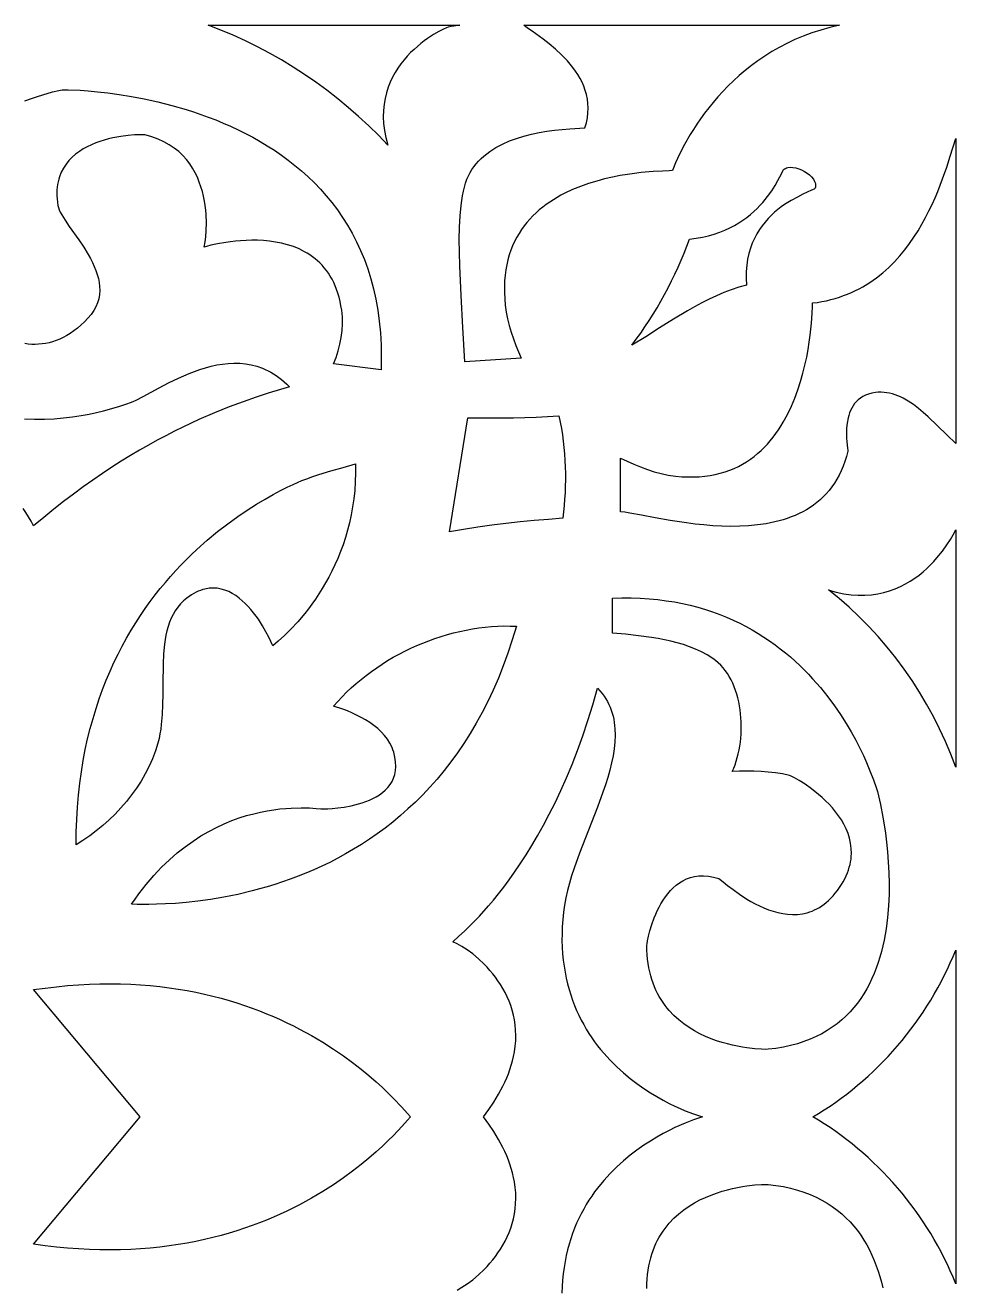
# Model space of a CAD drawing. Extents: x -270 to 270, y -847 to 847.
# Drawn here: x 10.4 to 67.5, y 325 to 402.5 of the extents above; entities that cross this region are included whole.
import ezdxf

# ---------------------------------------------------------------- set-up
doc = ezdxf.new("R2010")
doc.units = 0
doc.layers.add('LAYER_1', color=18, linetype='CONTINUOUS')

msp = doc.modelspace()

# ---------------------------------------------------------------- linework, layer by layer
at = {"layer": 'LAYER_1'}
for points in [[(36.683, 402.451), (36.506, 402.424), (36.33, 402.388), (36.23, 402.351), (36.036, 402.263), (35.765, 402.122), (35.434, 401.928), (35.057, 401.68), (34.857, 401.535), (34.652, 401.377), (34.444, 401.204), (34.235, 401.018), (34.027, 400.817), (33.823, 400.602), (33.623, 400.373), (33.43, 400.129), (33.247, 399.871), (33.075, 399.598), (32.916, 399.31), (32.773, 399.007), (32.647, 398.69), (32.54, 398.357), (32.455, 398.009), (32.393, 397.646), (32.356, 397.267), (32.347, 396.873), (32.368, 396.463), (32.42, 396.038), (32.506, 395.596), (32.627, 395.139), (32.048, 395.743), (31.45, 396.331), (30.834, 396.901), (30.201, 397.454), (29.552, 397.988), (28.888, 398.504), (28.209, 399), (27.518, 399.477), (26.813, 399.933), (26.097, 400.367), (25.37, 400.78), (24.632, 401.171), (23.886, 401.539), (23.131, 401.883), (22.369, 402.204), (21.6, 402.5), (37.039, 402.5)], [(59.771, 402.365), (59.206, 402.208), (58.66, 402.03), (58.133, 401.834), (57.625, 401.619), (57.134, 401.388), (56.662, 401.141), (56.208, 400.881), (55.771, 400.607), (55.352, 400.321), (54.95, 400.025), (54.565, 399.72), (54.197, 399.406), (53.845, 399.086), (53.51, 398.761), (53.191, 398.431), (52.887, 398.098), (52.6, 397.763), (52.328, 397.427), (52.071, 397.092), (51.829, 396.759), (51.602, 396.43), (51.39, 396.104), (51.192, 395.784), (50.838, 395.166), (50.539, 394.585), (50.293, 394.051), (50.099, 393.574), (49.903, 393.564), (49.497, 393.548), (48.914, 393.515), (48.186, 393.45), (47.777, 393.401), (47.345, 393.34), (46.892, 393.263), (46.422, 393.171), (45.941, 393.061), (45.451, 392.93), (44.958, 392.779), (44.464, 392.604), (43.974, 392.405), (43.492, 392.18), (43.256, 392.056), (43.023, 391.926), (42.794, 391.788), (42.569, 391.642), (42.349, 391.489), (42.135, 391.327), (41.927, 391.158), (41.726, 390.979), (41.531, 390.792), (41.344, 390.596), (41.165, 390.391), (40.995, 390.177), (40.834, 389.953), (40.682, 389.72), (40.54, 389.476), (40.409, 389.222), (40.289, 388.958), (40.18, 388.683), (40.084, 388.398), (40, 388.101), (39.929, 387.793), (39.872, 387.474), (39.829, 387.143), (39.8, 386.801), (39.786, 386.446), (39.789, 386.079), (39.807, 385.699), (39.841, 385.307), (39.9, 384.886), (39.981, 384.468), (40.083, 384.055), (40.204, 383.646), (40.339, 383.241), (40.488, 382.841), (40.647, 382.447), (40.814, 382.057), (37.356, 381.836), (37.237, 383.941), (37.125, 385.906), (37.079, 386.831), (37.044, 387.714), (37.022, 388.554), (37.017, 389.349), (37.03, 390.095), (37.066, 390.792), (37.126, 391.437), (37.166, 391.739), (37.214, 392.028), (37.269, 392.302), (37.333, 392.562), (37.404, 392.808), (37.485, 393.038), (37.574, 393.254), (37.673, 393.454), (37.782, 393.638), (37.9, 393.807), (38.046, 393.985), (38.199, 394.154), (38.36, 394.314), (38.528, 394.465), (38.703, 394.608), (38.885, 394.742), (39.073, 394.869), (39.266, 394.988), (39.465, 395.099), (39.669, 395.204), (40.092, 395.392), (40.53, 395.554), (40.982, 395.693), (41.444, 395.81), (41.914, 395.908), (42.388, 395.988), (42.865, 396.052), (43.34, 396.103), (43.812, 396.143), (44.733, 396.195), (44.821, 396.51), (44.882, 396.817), (44.917, 397.116), (44.927, 397.408), (44.915, 397.692), (44.881, 397.969), (44.826, 398.237), (44.753, 398.498), (44.662, 398.752), (44.555, 398.997), (44.434, 399.235), (44.299, 399.466), (44.152, 399.689), (43.995, 399.904), (43.829, 400.112), (43.656, 400.312), (43.476, 400.505), (43.291, 400.69), (42.913, 401.038), (42.532, 401.356), (42.16, 401.644), (41.487, 402.131), (41.208, 402.33), (40.984, 402.5), (60.355, 402.5)], [(67.5, 376.82), (66.95, 377.345), (66.386, 377.901), (65.806, 378.456), (65.508, 378.72), (65.206, 378.971), (64.898, 379.204), (64.585, 379.413), (64.265, 379.596), (64.103, 379.675), (63.939, 379.746), (63.774, 379.808), (63.607, 379.86), (63.438, 379.902), (63.268, 379.934), (63.095, 379.954), (62.921, 379.962), (62.745, 379.958), (62.568, 379.941), (62.35, 379.903), (62.15, 379.849), (61.968, 379.781), (61.802, 379.699), (61.652, 379.605), (61.517, 379.5), (61.396, 379.385), (61.288, 379.26), (61.193, 379.128), (61.111, 378.989), (61.039, 378.844), (60.979, 378.694), (60.928, 378.54), (60.887, 378.384), (60.828, 378.067), (60.797, 377.753), (60.789, 377.45), (60.797, 377.166), (60.815, 376.91), (60.86, 376.516), (60.875, 376.395), (60.878, 376.337), (60.791, 376.015), (60.693, 375.707), (60.584, 375.414), (60.464, 375.134), (60.334, 374.868), (60.195, 374.615), (60.046, 374.375), (59.888, 374.147), (59.721, 373.932), (59.546, 373.729), (59.362, 373.538), (59.171, 373.359), (58.972, 373.19), (58.766, 373.033), (58.554, 372.886), (58.335, 372.749), (58.11, 372.622), (57.879, 372.506), (57.642, 372.398), (57.401, 372.3), (57.155, 372.211), (56.905, 372.13), (56.65, 372.057), (56.392, 371.993), (55.866, 371.887), (55.329, 371.809), (54.784, 371.757), (54.234, 371.73), (53.681, 371.723), (53.128, 371.736), (52.578, 371.766), (52.034, 371.81), (51.498, 371.867), (50.973, 371.933), (49.966, 372.086), (49.036, 372.25), (48.204, 372.407), (47.493, 372.538), (47.189, 372.589), (46.923, 372.625), (46.923, 375.921), (47.324, 375.728), (47.732, 375.544), (48.146, 375.372), (48.564, 375.216), (48.988, 375.079), (49.416, 374.963), (49.849, 374.872), (50.286, 374.809), (50.67, 374.774), (51.043, 374.757), (51.404, 374.756), (51.754, 374.771), (52.092, 374.801), (52.419, 374.847), (52.735, 374.907), (53.04, 374.981), (53.335, 375.069), (53.619, 375.17), (53.893, 375.283), (54.157, 375.407), (54.411, 375.544), (54.656, 375.691), (54.891, 375.848), (55.117, 376.016), (55.334, 376.192), (55.542, 376.378), (55.741, 376.571), (55.931, 376.773), (56.114, 376.981), (56.288, 377.197), (56.454, 377.418), (56.612, 377.646), (56.763, 377.878), (56.907, 378.115), (57.172, 378.601), (57.41, 379.1), (57.622, 379.606), (57.809, 380.117), (57.974, 380.627), (58.117, 381.134), (58.241, 381.632), (58.346, 382.117), (58.433, 382.586), (58.506, 383.034), (58.565, 383.456), (58.646, 384.211), (58.689, 384.815), (58.707, 385.236), (58.71, 385.442), (59.002, 385.481), (59.286, 385.528), (59.565, 385.585), (59.837, 385.65), (60.102, 385.723), (60.362, 385.804), (60.615, 385.893), (60.862, 385.989), (61.103, 386.092), (61.338, 386.202), (61.568, 386.319), (61.792, 386.443), (62.222, 386.708), (62.631, 386.996), (63.018, 387.304), (63.384, 387.631), (63.73, 387.975), (64.057, 388.334), (64.365, 388.706), (64.655, 389.088), (64.928, 389.479), (65.183, 389.877), (65.422, 390.28), (65.646, 390.686), (65.855, 391.092), (66.049, 391.498), (66.23, 391.9), (66.397, 392.297), (66.696, 393.067), (66.951, 393.794), (67.166, 394.46), (67.5, 395.547)], [(57.506, 393.77), (57.68, 393.738), (57.858, 393.685), (58.036, 393.613), (58.207, 393.524), (58.37, 393.421), (58.518, 393.306), (58.648, 393.181), (58.755, 393.048), (58.835, 392.911), (58.884, 392.771), (58.895, 392.701), (58.897, 392.631), (58.889, 392.562), (58.87, 392.493), (58.849, 392.469), (58.804, 392.44), (58.648, 392.363), (58.12, 392.123), (57.775, 391.951), (57.395, 391.74), (56.993, 391.485), (56.788, 391.34), (56.583, 391.182), (56.379, 391.011), (56.178, 390.827), (55.982, 390.629), (55.793, 390.416), (55.612, 390.189), (55.441, 389.946), (55.282, 389.686), (55.136, 389.41), (55.005, 389.118), (54.891, 388.807), (54.796, 388.479), (54.721, 388.131), (54.668, 387.765), (54.639, 387.379), (54.635, 386.973), (54.658, 386.547), (54.183, 386.412), (53.715, 386.256), (53.254, 386.08), (52.799, 385.886), (52.349, 385.677), (51.905, 385.453), (51.464, 385.216), (51.028, 384.97), (50.165, 384.452), (49.311, 383.916), (48.461, 383.374), (47.612, 382.844), (47.886, 383.215), (48.154, 383.592), (48.415, 383.974), (48.67, 384.362), (48.917, 384.756), (49.158, 385.154), (49.391, 385.557), (49.617, 385.965), (49.836, 386.377), (50.047, 386.793), (50.25, 387.213), (50.446, 387.637), (50.634, 388.064), (50.814, 388.495), (50.986, 388.928), (51.149, 389.365), (51.558, 389.418), (51.948, 389.489), (52.319, 389.575), (52.672, 389.677), (53.007, 389.792), (53.325, 389.92), (53.626, 390.059), (53.91, 390.207), (54.179, 390.365), (54.432, 390.531), (54.669, 390.702), (54.892, 390.879), (55.101, 391.06), (55.296, 391.244), (55.478, 391.429), (55.646, 391.615), (55.802, 391.799), (55.946, 391.982), (56.199, 392.335), (56.408, 392.666), (56.578, 392.964), (56.813, 393.422), (56.884, 393.563), (56.929, 393.632), (56.985, 393.675), (57.046, 393.711), (57.113, 393.738), (57.184, 393.758), (57.339, 393.777)], [(43.214, 378.128), (43.283, 377.739), (43.343, 377.349), (43.395, 376.957), (43.438, 376.563), (43.474, 376.168), (43.5, 375.772), (43.519, 375.376), (43.529, 374.979), (43.53, 374.582), (43.524, 374.186), (43.508, 373.79), (43.485, 373.394), (43.453, 373), (43.412, 372.608), (43.363, 372.217), (42.491, 372.154), (41.62, 372.079), (40.75, 371.993), (39.881, 371.895), (39.013, 371.787), (38.146, 371.667), (37.281, 371.536), (36.418, 371.393), (37.547, 378.396), (38.945, 378.381), (40.343, 378.396), (41.741, 378.44), (43.137, 378.514)], [(30.641, 375.004), (30.625, 374.463), (30.59, 373.934), (30.535, 373.419), (30.464, 372.916), (30.375, 372.426), (30.271, 371.949), (30.153, 371.485), (30.021, 371.034), (29.876, 370.596), (29.72, 370.171), (29.554, 369.76), (29.378, 369.361), (29.193, 368.976), (29.001, 368.605), (28.802, 368.247), (28.598, 367.902), (28.389, 367.57), (28.177, 367.253), (27.962, 366.949), (27.746, 366.658), (27.529, 366.381), (27.098, 365.869), (26.678, 365.412), (26.275, 365.011), (25.898, 364.666), (25.556, 364.377), (25.523, 364.469), (25.442, 364.658), (25.315, 364.924), (25.143, 365.251), (24.929, 365.62), (24.675, 366.014), (24.532, 366.214), (24.381, 366.413), (24.22, 366.61), (24.05, 366.801), (23.871, 366.985), (23.684, 367.159), (23.488, 367.321), (23.285, 367.469), (23.073, 367.601), (22.854, 367.714), (22.627, 367.806), (22.393, 367.875), (22.153, 367.918), (21.905, 367.934), (21.651, 367.919), (21.391, 367.873), (21.258, 367.837), (21.125, 367.792), (20.989, 367.738), (20.852, 367.674), (20.714, 367.601), (20.575, 367.518), (20.292, 367.32), (20.083, 367.144), (19.895, 366.956), (19.726, 366.754), (19.575, 366.541), (19.443, 366.316), (19.326, 366.08), (19.225, 365.835), (19.138, 365.58), (19.064, 365.316), (19.002, 365.045), (18.951, 364.766), (18.91, 364.481), (18.853, 363.893), (18.822, 363.286), (18.807, 362.039), (18.805, 361.41), (18.795, 360.783), (18.769, 360.165), (18.718, 359.561), (18.68, 359.266), (18.633, 358.976), (18.575, 358.692), (18.505, 358.415), (18.355, 357.93), (18.175, 357.453), (17.967, 356.986), (17.734, 356.529), (17.476, 356.084), (17.195, 355.65), (16.893, 355.229), (16.571, 354.823), (16.232, 354.43), (15.876, 354.053), (15.505, 353.693), (15.121, 353.35), (14.726, 353.025), (14.321, 352.719), (13.907, 352.432), (13.487, 352.166), (13.495, 352.956), (13.521, 353.729), (13.566, 354.484), (13.629, 355.222), (13.71, 355.944), (13.807, 356.649), (13.92, 357.338), (14.049, 358.01), (14.192, 358.666), (14.35, 359.306), (14.522, 359.931), (14.707, 360.539), (14.905, 361.133), (15.114, 361.711), (15.335, 362.273), (15.566, 362.821), (15.808, 363.354), (16.059, 363.872), (16.319, 364.376), (16.588, 364.866), (16.864, 365.341), (17.148, 365.802), (17.438, 366.249), (17.734, 366.683), (18.035, 367.103), (18.342, 367.51), (18.652, 367.903), (18.966, 368.284), (19.284, 368.651), (19.603, 369.006), (19.924, 369.348), (20.247, 369.678), (20.57, 369.996), (20.893, 370.301), (21.538, 370.877), (22.175, 371.406), (22.8, 371.889), (23.409, 372.329), (23.996, 372.727), (24.557, 373.083), (25.088, 373.4), (25.583, 373.678), (26.037, 373.918), (26.446, 374.122), (26.805, 374.292), (27.355, 374.532), (27.647, 374.649), (28.014, 374.784), (28.385, 374.907), (29.133, 375.131), (29.886, 375.341), (30.637, 375.558)], [(67.5, 356.939), (67.199, 357.731), (66.869, 358.514), (66.512, 359.287), (66.126, 360.049), (65.714, 360.798), (65.277, 361.532), (64.814, 362.252), (64.328, 362.955), (63.819, 363.64), (63.287, 364.306), (62.735, 364.951), (62.162, 365.575), (61.57, 366.175), (60.96, 366.751), (60.332, 367.302), (59.688, 367.826), (59.929, 367.752), (60.167, 367.689), (60.629, 367.589), (61.076, 367.525), (61.508, 367.494), (61.924, 367.494), (62.325, 367.522), (62.71, 367.578), (63.08, 367.658), (63.434, 367.761), (63.774, 367.885), (64.098, 368.027), (64.407, 368.185), (64.701, 368.357), (64.98, 368.541), (65.244, 368.735), (65.494, 368.937), (65.728, 369.145), (65.948, 369.356), (66.152, 369.569), (66.343, 369.781), (66.679, 370.194), (66.957, 370.58), (67.178, 370.92), (67.341, 371.199), (67.5, 371.504)], [(47.57, 367.331), (48.127, 367.313), (48.671, 367.277), (49.201, 367.226), (49.72, 367.16), (50.225, 367.079), (50.719, 366.984), (51.2, 366.875), (51.669, 366.752), (52.126, 366.618), (52.571, 366.471), (53.005, 366.312), (53.427, 366.143), (53.837, 365.963), (54.237, 365.773), (54.625, 365.574), (55.002, 365.366), (55.368, 365.149), (55.723, 364.925), (56.068, 364.693), (56.402, 364.455), (56.726, 364.21), (57.039, 363.96), (57.343, 363.705), (57.636, 363.445), (57.92, 363.181), (58.193, 362.913), (58.458, 362.642), (58.712, 362.369), (59.194, 361.818), (59.639, 361.263), (60.05, 360.709), (60.426, 360.16), (60.769, 359.621), (61.079, 359.095), (61.359, 358.587), (61.609, 358.101), (61.83, 357.642), (62.024, 357.213), (62.19, 356.819), (62.447, 356.154), (62.609, 355.681), (62.686, 355.433), (62.752, 355.176), (62.873, 354.638), (63.024, 353.858), (63.102, 353.389), (63.177, 352.875), (63.248, 352.32), (63.309, 351.73), (63.359, 351.108), (63.393, 350.46), (63.409, 349.791), (63.404, 349.106), (63.374, 348.41), (63.316, 347.707), (63.275, 347.355), (63.227, 347.003), (63.17, 346.652), (63.103, 346.302), (63.028, 345.955), (62.942, 345.61), (62.847, 345.268), (62.74, 344.931), (62.623, 344.598), (62.495, 344.27), (62.354, 343.948), (62.202, 343.632), (62.037, 343.323), (61.858, 343.022), (61.667, 342.729), (61.462, 342.445), (61.242, 342.171), (61.008, 341.906), (60.759, 341.652), (60.495, 341.41), (60.214, 341.179), (59.918, 340.961), (59.605, 340.756), (59.275, 340.565), (58.927, 340.389), (58.562, 340.227), (58.179, 340.081), (57.777, 339.951), (57.356, 339.838), (56.915, 339.742), (56.455, 339.664), (55.975, 339.606), (55.839, 339.602), (55.563, 339.61), (55.169, 339.638), (54.676, 339.695), (54.4, 339.738), (54.106, 339.791), (53.798, 339.857), (53.478, 339.935), (53.149, 340.028), (52.814, 340.135), (52.474, 340.26), (52.132, 340.402), (51.792, 340.562), (51.455, 340.743), (51.124, 340.944), (50.802, 341.168), (50.491, 341.415), (50.193, 341.686), (49.912, 341.983), (49.778, 342.142), (49.65, 342.307), (49.527, 342.479), (49.409, 342.658), (49.297, 342.845), (49.192, 343.039), (49.093, 343.24), (49.002, 343.449), (48.917, 343.666), (48.84, 343.891), (48.771, 344.124), (48.71, 344.365), (48.658, 344.615), (48.615, 344.873), (48.58, 345.14), (48.556, 345.415), (48.541, 345.7), (48.536, 345.994), (48.546, 346.086), (48.579, 346.276), (48.636, 346.546), (48.722, 346.881), (48.838, 347.265), (48.988, 347.682), (49.076, 347.897), (49.174, 348.115), (49.282, 348.333), (49.399, 348.548), (49.528, 348.76), (49.667, 348.966), (49.817, 349.164), (49.979, 349.352), (50.152, 349.528), (50.338, 349.689), (50.537, 349.835), (50.748, 349.963), (50.973, 350.071), (51.211, 350.157), (51.464, 350.218), (51.73, 350.254), (52.012, 350.261), (52.308, 350.238), (52.62, 350.183), (52.948, 350.094), (53.04, 350.032), (53.222, 349.885), (53.486, 349.672), (53.822, 349.414), (54.222, 349.127), (54.677, 348.832), (54.923, 348.686), (55.179, 348.546), (55.445, 348.413), (55.719, 348.289), (56, 348.178), (56.288, 348.081), (56.581, 348), (56.877, 347.938), (57.177, 347.898), (57.479, 347.881), (57.781, 347.891), (58.084, 347.929), (58.385, 347.997), (58.534, 348.044), (58.683, 348.099), (58.831, 348.163), (58.978, 348.236), (59.124, 348.319), (59.268, 348.411), (59.411, 348.514), (59.553, 348.627), (59.693, 348.75), (59.831, 348.885), (59.967, 349.03), (60.101, 349.187), (60.233, 349.356), (60.362, 349.537), (60.482, 349.72), (60.59, 349.902), (60.686, 350.082), (60.772, 350.26), (60.847, 350.437), (60.911, 350.612), (60.965, 350.785), (61.01, 350.957), (61.044, 351.126), (61.07, 351.294), (61.087, 351.46), (61.095, 351.624), (61.086, 351.947), (61.047, 352.261), (60.979, 352.566), (60.886, 352.862), (60.769, 353.149), (60.632, 353.427), (60.476, 353.695), (60.304, 353.952), (60.118, 354.198), (59.922, 354.434), (59.717, 354.658), (59.506, 354.871), (59.291, 355.072), (59.075, 355.26), (58.65, 355.598), (58.249, 355.883), (57.894, 356.111), (57.603, 356.281), (57.396, 356.388), (57.292, 356.432), (56.86, 356.519), (56.424, 356.586), (55.985, 356.636), (55.544, 356.669), (55.103, 356.688), (54.66, 356.693), (54.218, 356.688), (53.777, 356.673), (53.866, 356.875), (53.948, 357.085), (54.021, 357.302), (54.087, 357.526), (54.146, 357.755), (54.196, 357.99), (54.239, 358.229), (54.274, 358.471), (54.3, 358.717), (54.319, 358.965), (54.33, 359.214), (54.332, 359.464), (54.327, 359.715), (54.313, 359.965), (54.29, 360.214), (54.26, 360.462), (54.22, 360.707), (54.173, 360.948), (54.116, 361.186), (54.051, 361.419), (53.978, 361.648), (53.895, 361.87), (53.804, 362.085), (53.704, 362.293), (53.595, 362.494), (53.476, 362.685), (53.349, 362.868), (53.213, 363.04), (53.067, 363.202), (52.912, 363.352), (52.748, 363.49), (52.575, 363.615), (52.235, 363.826), (51.886, 364.014), (51.526, 364.181), (51.158, 364.328), (50.782, 364.458), (50.399, 364.572), (50.01, 364.671), (49.617, 364.757), (49.22, 364.832), (48.82, 364.898), (48.016, 365.005), (47.213, 365.093), (46.418, 365.174), (46.418, 367.318), (47.001, 367.333)], [(40.142, 365.604), (40.523, 365.59), (40.271, 364.751), (40.001, 363.94), (39.714, 363.156), (39.412, 362.399), (39.094, 361.669), (38.762, 360.964), (38.415, 360.285), (38.055, 359.631), (37.682, 359.002), (37.297, 358.396), (36.901, 357.815), (36.494, 357.256), (36.077, 356.72), (35.651, 356.207), (35.215, 355.715), (34.772, 355.245), (34.321, 354.795), (33.863, 354.366), (33.4, 353.956), (32.93, 353.566), (32.456, 353.195), (31.978, 352.843), (31.496, 352.508), (31.012, 352.191), (30.525, 351.891), (30.037, 351.608), (29.547, 351.341), (29.058, 351.089), (28.569, 350.853), (28.081, 350.631), (27.595, 350.424), (27.112, 350.23), (26.632, 350.05), (26.155, 349.883), (25.683, 349.728), (25.215, 349.584), (24.754, 349.453), (24.299, 349.332), (23.411, 349.122), (22.556, 348.95), (21.74, 348.812), (20.968, 348.706), (20.246, 348.626), (19.578, 348.57), (18.97, 348.533), (18.428, 348.512), (17.956, 348.503), (17.244, 348.506), (16.877, 348.512), (17.102, 348.836), (17.329, 349.148), (17.558, 349.449), (17.789, 349.738), (18.023, 350.016), (18.258, 350.283), (18.495, 350.54), (18.733, 350.785), (19.212, 351.246), (19.695, 351.667), (20.18, 352.05), (20.666, 352.397), (21.15, 352.709), (21.632, 352.989), (22.11, 353.238), (22.583, 353.457), (23.049, 353.649), (23.506, 353.815), (23.954, 353.957), (24.391, 354.077), (24.815, 354.176), (25.224, 354.257), (25.619, 354.32), (25.996, 354.368), (26.354, 354.402), (26.693, 354.424), (27.304, 354.439), (27.819, 354.427), (28.224, 354.403), (28.508, 354.379), (28.659, 354.369), (28.939, 354.379), (29.214, 354.398), (29.555, 354.432), (29.949, 354.487), (30.377, 354.567), (30.823, 354.677), (31.049, 354.745), (31.272, 354.823), (31.493, 354.911), (31.707, 355.009), (31.915, 355.119), (32.112, 355.241), (32.298, 355.375), (32.47, 355.523), (32.626, 355.684), (32.764, 355.86), (32.883, 356.051), (32.98, 356.258), (33.052, 356.481), (33.099, 356.72), (33.118, 356.978), (33.106, 357.253), (33.063, 357.548), (32.985, 357.861), (32.939, 358.002), (32.886, 358.138), (32.758, 358.4), (32.603, 358.648), (32.425, 358.88), (32.225, 359.099), (32.006, 359.304), (31.771, 359.495), (31.521, 359.674), (31.259, 359.84), (30.987, 359.993), (30.709, 360.135), (30.426, 360.266), (30.14, 360.385), (29.855, 360.493), (29.294, 360.679), (29.552, 360.972), (29.82, 361.258), (30.097, 361.537), (30.384, 361.807), (30.68, 362.071), (30.984, 362.326), (31.296, 362.573), (31.615, 362.811), (31.942, 363.042), (32.276, 363.263), (32.616, 363.476), (32.962, 363.68), (33.314, 363.874), (33.671, 364.059), (34.033, 364.235), (34.399, 364.401), (34.769, 364.557), (35.143, 364.703), (35.519, 364.839), (35.899, 364.964), (36.281, 365.079), (36.665, 365.183), (37.05, 365.276), (37.437, 365.358), (37.824, 365.428), (38.212, 365.487), (38.6, 365.535), (38.987, 365.57), (39.373, 365.594), (39.758, 365.605)], [(67.5, 325.21), (67.337, 325.606), (67.167, 325.999), (66.987, 326.389), (66.799, 326.776), (66.602, 327.16), (66.397, 327.54), (66.184, 327.916), (65.963, 328.288), (65.733, 328.656), (65.496, 329.02), (65.252, 329.379), (65, 329.732), (64.742, 330.081), (64.476, 330.425), (64.203, 330.763), (63.924, 331.095), (63.639, 331.421), (63.347, 331.742), (63.05, 332.055), (62.746, 332.363), (62.437, 332.663), (62.122, 332.956), (61.802, 333.243), (61.477, 333.521), (61.147, 333.792), (60.813, 334.056), (60.473, 334.311), (60.13, 334.557), (59.782, 334.796), (59.43, 335.025), (59.074, 335.246), (58.715, 335.457), (59.074, 335.669), (59.43, 335.89), (59.782, 336.119), (60.13, 336.357), (60.473, 336.604), (60.813, 336.859), (61.147, 337.123), (61.477, 337.394), (61.802, 337.672), (62.122, 337.958), (62.437, 338.252), (62.746, 338.552), (63.05, 338.859), (63.347, 339.173), (63.639, 339.493), (63.924, 339.82), (64.203, 340.152), (64.476, 340.49), (64.742, 340.834), (65, 341.182), (65.252, 341.536), (65.496, 341.895), (65.733, 342.259), (65.963, 342.627), (66.184, 342.999), (66.397, 343.375), (66.602, 343.755), (66.799, 344.138), (66.987, 344.525), (67.167, 344.916), (67.337, 345.309), (67.5, 345.705)], [(16.219, 343.621), (16.836, 343.599), (17.442, 343.564), (18.036, 343.516), (18.619, 343.456), (19.191, 343.385), (19.751, 343.302), (20.3, 343.209), (20.838, 343.106), (21.365, 342.992), (21.881, 342.87), (22.386, 342.739), (22.879, 342.599), (23.361, 342.452), (23.833, 342.297), (24.293, 342.135), (24.742, 341.967), (25.181, 341.794), (25.608, 341.614), (26.025, 341.43), (26.43, 341.241), (26.825, 341.048), (27.209, 340.852), (27.945, 340.45), (28.637, 340.04), (29.287, 339.625), (29.894, 339.21), (30.459, 338.797), (30.982, 338.391), (31.463, 337.995), (31.903, 337.614), (32.3, 337.251), (32.657, 336.91), (32.973, 336.595), (33.482, 336.057), (33.83, 335.668), (34.018, 335.457), (33.83, 335.247), (33.482, 334.858), (32.973, 334.32), (32.657, 334.004), (32.3, 333.663), (31.903, 333.301), (31.463, 332.919), (30.982, 332.524), (30.459, 332.118), (29.894, 331.705), (29.287, 331.29), (28.637, 330.875), (27.945, 330.465), (27.209, 330.063), (26.43, 329.674), (26.025, 329.485), (25.608, 329.301), (25.181, 329.121), (24.742, 328.947), (24.293, 328.779), (23.833, 328.618), (23.361, 328.463), (22.879, 328.316), (22.386, 328.176), (21.881, 328.045), (21.365, 327.922), (20.838, 327.809), (20.3, 327.706), (19.751, 327.612), (19.191, 327.53), (18.619, 327.458), (18.036, 327.399), (17.442, 327.351), (16.836, 327.316), (16.219, 327.294), (15.59, 327.285), (14.95, 327.291), (14.299, 327.311), (13.636, 327.346), (12.962, 327.396), (12.276, 327.462), (11.578, 327.545), (10.869, 327.644), (17.419, 335.457), (10.869, 343.271), (11.578, 343.37), (12.276, 343.453), (12.962, 343.519), (13.636, 343.569), (14.299, 343.604), (14.95, 343.624), (15.59, 343.63)]]:
    msp.add_lwpolyline(points, close=True, dxfattribs=at)
for points in [[(10.344, 397.851), (10.74, 397.999), (11.11, 398.127), (11.451, 398.236), (12.026, 398.402), (12.429, 398.501), (12.627, 398.536), (12.994, 398.538), (13.738, 398.507), (14.234, 398.471), (14.803, 398.418), (15.439, 398.345), (16.133, 398.249), (16.88, 398.127), (17.671, 397.976), (18.5, 397.793), (19.361, 397.575), (20.245, 397.319), (20.694, 397.176), (21.146, 397.022), (21.601, 396.858), (22.057, 396.682), (22.514, 396.494), (22.97, 396.295), (23.426, 396.083), (23.88, 395.858), (24.33, 395.62), (24.777, 395.369), (25.22, 395.103), (25.657, 394.824), (26.088, 394.529), (26.511, 394.22), (26.926, 393.896), (27.333, 393.555), (27.729, 393.199), (28.115, 392.826), (28.489, 392.436), (28.85, 392.029), (29.198, 391.605), (29.532, 391.162), (29.851, 390.702), (30.153, 390.222), (30.439, 389.724), (30.707, 389.206), (30.956, 388.668), (31.185, 388.11), (31.395, 387.532), (31.582, 386.932), (31.748, 386.312), (31.891, 385.67), (32.009, 385.005), (32.103, 384.319), (32.171, 383.61), (32.212, 382.877), (32.226, 382.121), (32.212, 381.342), (29.3, 381.709), (29.447, 382.099), (29.575, 382.5), (29.68, 382.909), (29.761, 383.325), (29.815, 383.744), (29.841, 384.165), (29.834, 384.583), (29.818, 384.791), (29.794, 384.998), (29.749, 385.275), (29.696, 385.54), (29.633, 385.793), (29.562, 386.036), (29.483, 386.267), (29.396, 386.488), (29.301, 386.699), (29.199, 386.899), (29.09, 387.09), (28.974, 387.27), (28.852, 387.441), (28.724, 387.603), (28.59, 387.756), (28.45, 387.9), (28.306, 388.035), (28.156, 388.162), (28.003, 388.281), (27.844, 388.391), (27.682, 388.495), (27.517, 388.59), (27.176, 388.76), (26.824, 388.903), (26.465, 389.02), (26.099, 389.114), (25.731, 389.186), (25.361, 389.239), (24.993, 389.273), (24.629, 389.292), (24.272, 389.296), (23.924, 389.287), (23.587, 389.268), (23.265, 389.24), (22.959, 389.205), (22.671, 389.164), (22.163, 389.075), (21.761, 388.988), (21.483, 388.915), (21.351, 388.873), (21.409, 389.195), (21.445, 389.506), (21.472, 389.898), (21.482, 390.357), (21.464, 390.869), (21.442, 391.14), (21.41, 391.42), (21.366, 391.705), (21.309, 391.994), (21.239, 392.287), (21.153, 392.579), (21.051, 392.871), (20.932, 393.16), (20.794, 393.445), (20.636, 393.723), (20.458, 393.993), (20.257, 394.253), (20.032, 394.502), (19.784, 394.737), (19.509, 394.957), (19.208, 395.159), (18.879, 395.343), (18.52, 395.507), (18.131, 395.648), (17.925, 395.71), (17.71, 395.765), (17.606, 395.774), (17.388, 395.775), (17.074, 395.762), (16.682, 395.73), (16.229, 395.671), (15.734, 395.579), (15.476, 395.519), (15.214, 395.448), (14.95, 395.365), (14.687, 395.27), (14.426, 395.162), (14.171, 395.041), (13.923, 394.904), (13.684, 394.752), (13.456, 394.584), (13.243, 394.399), (13.046, 394.196), (12.867, 393.974), (12.709, 393.732), (12.573, 393.471), (12.463, 393.188), (12.417, 393.038), (12.379, 392.883), (12.349, 392.722), (12.326, 392.555), (12.31, 392.383), (12.304, 392.204), (12.305, 392.02), (12.315, 391.829), (12.335, 391.632), (12.363, 391.428), (12.394, 391.301), (12.444, 391.164), (12.513, 391.016), (12.598, 390.86), (12.811, 390.52), (13.067, 390.148), (13.652, 389.322), (13.951, 388.876), (14.235, 388.412), (14.367, 388.174), (14.49, 387.934), (14.601, 387.691), (14.7, 387.445), (14.784, 387.198), (14.851, 386.95), (14.9, 386.701), (14.928, 386.452), (14.935, 386.203), (14.917, 385.954), (14.874, 385.707), (14.803, 385.461), (14.703, 385.216), (14.571, 384.975), (14.407, 384.736), (14.207, 384.5), (13.993, 384.28), (13.777, 384.077), (13.561, 383.893), (13.345, 383.725), (13.128, 383.575), (12.911, 383.441), (12.693, 383.323), (12.476, 383.221), (12.259, 383.133), (12.043, 383.06), (11.826, 383.002), (11.611, 382.956), (11.396, 382.924), (11.181, 382.905), (10.968, 382.898), (10.756, 382.903), (10.545, 382.919), (10.335, 382.946)], [(10.312, 378.32), (10.939, 378.299), (11.552, 378.305), (12.146, 378.334), (12.719, 378.384), (13.267, 378.451), (13.789, 378.531), (14.28, 378.621), (14.737, 378.718), (15.158, 378.818), (15.54, 378.918), (16.172, 379.106), (16.609, 379.252), (16.828, 379.332), (16.995, 379.4), (17.179, 379.484), (17.596, 379.696), (18.595, 380.237), (19.166, 380.536), (19.776, 380.833), (20.093, 380.976), (20.417, 381.112), (20.748, 381.241), (21.085, 381.359), (21.426, 381.465), (21.771, 381.557), (22.12, 381.634), (22.471, 381.692), (22.824, 381.731), (23.177, 381.748), (23.531, 381.741), (23.883, 381.709), (24.235, 381.649), (24.583, 381.56), (24.929, 381.439), (25.1, 381.366), (25.27, 381.285), (25.439, 381.195), (25.607, 381.096), (25.774, 380.988), (25.938, 380.87), (26.102, 380.742), (26.263, 380.605), (26.423, 380.457), (26.581, 380.298), (25.278, 379.903), (24.535, 379.658), (23.736, 379.377), (22.882, 379.056), (21.978, 378.691), (21.027, 378.278), (20.031, 377.813), (19.518, 377.56), (18.996, 377.292), (18.463, 377.009), (17.922, 376.711), (17.373, 376.397), (16.815, 376.066), (16.249, 375.718), (15.676, 375.353), (15.096, 374.97), (14.51, 374.569), (13.917, 374.149), (13.319, 373.709), (12.716, 373.25), (12.107, 372.77), (11.494, 372.269), (10.877, 371.747), (10.725, 372.041), (10.567, 372.318), (10.403, 372.581), (10.234, 372.828)], [(36.874, 324.824), (37.17, 324.99), (37.494, 325.2), (37.837, 325.455), (38.19, 325.751), (38.546, 326.089), (38.722, 326.272), (38.895, 326.466), (39.065, 326.669), (39.23, 326.882), (39.39, 327.105), (39.543, 327.336), (39.688, 327.577), (39.824, 327.827), (39.951, 328.085), (40.067, 328.352), (40.171, 328.628), (40.262, 328.912), (40.339, 329.204), (40.401, 329.505), (40.447, 329.813), (40.476, 330.129), (40.487, 330.453), (40.479, 330.784), (40.451, 331.123), (40.401, 331.469), (40.348, 331.741), (40.284, 332.012), (40.209, 332.279), (40.123, 332.545), (40.029, 332.807), (39.925, 333.066), (39.812, 333.323), (39.692, 333.575), (39.429, 334.07), (39.14, 334.55), (38.831, 335.013), (38.505, 335.457), (38.831, 335.902), (39.14, 336.365), (39.429, 336.845), (39.692, 337.339), (39.812, 337.592), (39.925, 337.849), (40.029, 338.108), (40.123, 338.37), (40.209, 338.635), (40.284, 338.903), (40.348, 339.174), (40.401, 339.446), (40.451, 339.792), (40.479, 340.131), (40.487, 340.462), (40.476, 340.786), (40.447, 341.102), (40.401, 341.41), (40.339, 341.71), (40.262, 342.003), (40.171, 342.287), (40.067, 342.562), (39.951, 342.83), (39.824, 343.088), (39.688, 343.338), (39.543, 343.578), (39.39, 343.81), (39.23, 344.032), (39.065, 344.245), (38.895, 344.449), (38.722, 344.642), (38.546, 344.826), (38.19, 345.164), (37.837, 345.46), (37.494, 345.715), (37.17, 345.925), (36.874, 346.091), (36.612, 346.211), (36.988, 346.549), (37.326, 346.86), (37.749, 347.271), (38.246, 347.788), (38.807, 348.415), (39.107, 348.771), (39.42, 349.157), (39.743, 349.572), (40.075, 350.018), (40.414, 350.495), (40.76, 351.003), (41.111, 351.544), (41.466, 352.118), (41.823, 352.725), (42.181, 353.366), (42.538, 354.042), (42.894, 354.753), (43.246, 355.499), (43.594, 356.283), (43.936, 357.103), (44.271, 357.96), (44.597, 358.856), (44.913, 359.791), (45.218, 360.765), (45.51, 361.778), (45.652, 361.622), (45.782, 361.463), (45.902, 361.3), (46.011, 361.133), (46.109, 360.963), (46.198, 360.79), (46.276, 360.613), (46.345, 360.433), (46.404, 360.25), (46.454, 360.065), (46.496, 359.876), (46.529, 359.684), (46.554, 359.49), (46.571, 359.293), (46.582, 358.892), (46.565, 358.481), (46.521, 358.061), (46.454, 357.634), (46.364, 357.199), (46.256, 356.757), (46.129, 356.309), (45.988, 355.856), (45.833, 355.398), (45.494, 354.472), (45.13, 353.536), (44.759, 352.596), (44.397, 351.656), (44.064, 350.724), (43.913, 350.262), (43.776, 349.804), (43.655, 349.35), (43.552, 348.902), (43.469, 348.459), (43.409, 348.024), (43.365, 347.575), (43.337, 347.136), (43.322, 346.707), (43.321, 346.288), (43.333, 345.879), (43.358, 345.48), (43.396, 345.09), (43.445, 344.709), (43.506, 344.338), (43.578, 343.976), (43.66, 343.624), (43.753, 343.28), (43.856, 342.945), (43.968, 342.62), (44.089, 342.303), (44.218, 341.994), (44.356, 341.695), (44.501, 341.403), (44.653, 341.12), (44.812, 340.846), (44.978, 340.579), (45.149, 340.321), (45.326, 340.071), (45.507, 339.828), (45.694, 339.594), (45.884, 339.367), (46.276, 338.935), (46.68, 338.533), (47.091, 338.16), (47.507, 337.815), (47.924, 337.497), (48.339, 337.206), (48.748, 336.94), (49.147, 336.699), (49.534, 336.482), (49.905, 336.288), (50.256, 336.117), (50.584, 335.967), (50.885, 335.838), (51.395, 335.639), (51.756, 335.515), (51.942, 335.457), (51.756, 335.4), (51.395, 335.276), (50.885, 335.077), (50.256, 334.798), (49.905, 334.627), (49.534, 334.433), (49.147, 334.216), (48.748, 333.975), (48.339, 333.709), (47.924, 333.417), (47.507, 333.1), (47.091, 332.754), (46.68, 332.381), (46.276, 331.98), (45.884, 331.548), (45.507, 331.087), (45.326, 330.844), (45.149, 330.594), (44.978, 330.336), (44.812, 330.069), (44.653, 329.795), (44.501, 329.512), (44.356, 329.22), (44.218, 328.921), (44.089, 328.612), (43.968, 328.295), (43.856, 327.97), (43.753, 327.635), (43.66, 327.291), (43.578, 326.939), (43.506, 326.577), (43.445, 326.206), (43.396, 325.825), (43.358, 325.435), (43.333, 325.036), (43.321, 324.627)], [(48.536, 324.921), (48.541, 325.215), (48.556, 325.499), (48.58, 325.775), (48.615, 326.042), (48.658, 326.3), (48.71, 326.55), (48.771, 326.791), (48.84, 327.024), (48.917, 327.249), (49.002, 327.466), (49.093, 327.675), (49.192, 327.876), (49.297, 328.07), (49.409, 328.257), (49.527, 328.436), (49.65, 328.608), (49.778, 328.773), (49.912, 328.932), (50.193, 329.229), (50.491, 329.5), (50.802, 329.747), (51.124, 329.971), (51.455, 330.172), (51.792, 330.353), (52.132, 330.513), (52.474, 330.655), (52.814, 330.779), (53.149, 330.887), (53.478, 330.98), (53.798, 331.058), (54.106, 331.123), (54.4, 331.177), (54.676, 331.219), (55.169, 331.277), (55.563, 331.305), (55.839, 331.313), (55.975, 331.309), (56.455, 331.25), (56.915, 331.173), (57.356, 331.077), (57.777, 330.964), (58.179, 330.834), (58.562, 330.688), (58.927, 330.526), (59.275, 330.35), (59.605, 330.159), (59.918, 329.954), (60.214, 329.736), (60.495, 329.505), (60.759, 329.263), (61.008, 329.009), (61.242, 328.744), (61.462, 328.47), (61.667, 328.186), (61.858, 327.893), (62.037, 327.592), (62.202, 327.283), (62.354, 326.967), (62.495, 326.645), (62.623, 326.317), (62.74, 325.984), (62.847, 325.647), (62.942, 325.305), (63.028, 324.96)]]:
    msp.add_lwpolyline(points, dxfattribs=at)

doc.saveas('drawing.dxf')
